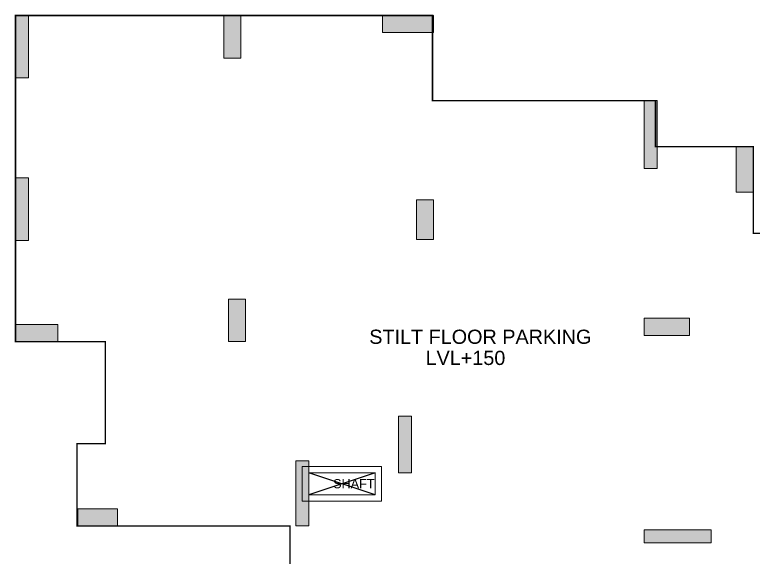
# Model space of a CAD drawing. Header units: millimetres. Extents: x 1363246 to 1691641, y -112430 to 78417.
# Drawn here: x 1374595 to 1387627, y 67428 to 76993 of the extents above; entities that cross this region are included whole.
import ezdxf

# ---------------------------------------------------------------- set-up
doc = ezdxf.new("R2010")
doc.units = ezdxf.units.MM
doc.header["$LTSCALE"] = 500
doc.header["$MEASUREMENT"] = 0
doc.linetypes.add('HIDDEN', pattern=[0.375, 0.25, -0.125])
for name, color, linetype in [('COLUMN', 1, 'Continuous'), ('Cornice', 252, 'Continuous'), ('TEXT-RM NAME', 6, 'Continuous')]:
    doc.layers.add(name, color=color, linetype=linetype)
doc.layers.add('Wall', color=2, linetype='Continuous', lineweight=15)
doc.styles.get("Standard").update_dxf_attribs({"font": 'arial.ttf'})

msp = doc.modelspace()

# ---------------------------------------------------------------- hatches: boundary and pattern name
at = {"layer": 'COLUMN', "lineweight": 20, "true_color": 0x969696}
for points in [[(1374607.4, 76980.1), (1374837.4, 76980.1), (1374837.4, 75880.1), (1374607.4, 75880.1)], [(1378582.4, 76230.1), (1378282.4, 76230.1), (1378282.4, 76980.1), (1378582.4, 76980.1)], [(1381082.4, 76680.1), (1381082.4, 76980.1), (1381982.4, 76980.1), (1381982.4, 76680.1)], [(1385702.4, 75480.1), (1385932.4, 75480.1), (1385932.4, 74280.1), (1385702.4, 74280.1)], [(1387327.4, 73865.3), (1387627.4, 73865.3), (1387627.4, 74665.3), (1387327.4, 74665.3)], [(1374607.4, 74115.1), (1374837.4, 74115.1), (1374837.4, 73015.1), (1374607.4, 73015.1)], [(1381982.4, 73030.1), (1381682.4, 73030.1), (1381682.4, 73730.1), (1381982.4, 73730.1)], [(1378667.4, 71230.1), (1378367.4, 71230.1), (1378367.4, 71980.1), (1378667.4, 71980.1)], [(1386502.4, 71340.3), (1386502.4, 71640.3), (1385702.4, 71640.3), (1385702.4, 71340.3)], [(1374607.4, 71230.1), (1374607.4, 71530.1), (1375357.4, 71530.1), (1375357.4, 71230.1)], [(1381367.4, 68915.1), (1381597.4, 68915.1), (1381597.4, 69915.1), (1381367.4, 69915.1)], [(1379782.4, 67980.1), (1379552.4, 67980.1), (1379552.4, 69130.1), (1379782.4, 69130.1)], [(1375707.4, 67980.1), (1375707.4, 68280.1), (1376407.4, 68280.1), (1376407.4, 67980.1)], [(1386886.7, 67680.3), (1386886.7, 67910.3), (1385702.4, 67910.3), (1385702.4, 67680.3)]]:
    msp.add_hatch(color=252, dxfattribs=at).paths.add_polyline_path(points)

# ---------------------------------------------------------------- linework, layer by layer
at = {"color": 6, "linetype": 'Continuous', "const_width": 25}
msp.add_lwpolyline([(1379452.4, 66570.1), (1379452.4, 67980.1), (1375692.4, 67980.1), (1375692.4, 69430.1), (1376192.4, 69430.1), (1376192.4, 71230.1), (1374607.4, 71230.1), (1374607.4, 76980.1), (1381967.4, 76980.1), (1381967.4, 75480.1), (1385902.4, 75480.3), (1385902.4, 74665.3), (1387627.4, 74665.3), (1387627.4, 73140.3), (1392307.4, 73140.3), (1392307.4, 73260.3), (1398597.4, 73260.3), (1398597.4, 73190.3), (1404897.4, 73190.3), (1404897.4, 73260.3), (1411187.4, 73260.3), (1411187.4, 73140.3), (1415867.4, 73140.3)], dxfattribs=at)
at = {"layer": 'COLUMN', "lineweight": 20}
for points in [[(1374607.4, 76980.1), (1374837.4, 76980.1), (1374837.4, 75880.1), (1374607.4, 75880.1)], [(1378582.4, 76230.1), (1378282.4, 76230.1), (1378282.4, 76980.1), (1378582.4, 76980.1)], [(1381082.4, 76680.1), (1381082.4, 76980.1), (1381982.4, 76980.1), (1381982.4, 76680.1)], [(1385702.4, 75480.1), (1385932.4, 75480.1), (1385932.4, 74280.1), (1385702.4, 74280.1)], [(1387327.4, 73865.3), (1387627.4, 73865.3), (1387627.4, 74665.3), (1387327.4, 74665.3)], [(1374607.4, 74115.1), (1374837.4, 74115.1), (1374837.4, 73015.1), (1374607.4, 73015.1)], [(1381982.4, 73030.1), (1381682.4, 73030.1), (1381682.4, 73730.1), (1381982.4, 73730.1)], [(1378667.4, 71230.1), (1378367.4, 71230.1), (1378367.4, 71980.1), (1378667.4, 71980.1)], [(1386502.4, 71340.3), (1386502.4, 71640.3), (1385702.4, 71640.3), (1385702.4, 71340.3)], [(1374607.4, 71230.1), (1374607.4, 71530.1), (1375357.4, 71530.1), (1375357.4, 71230.1)], [(1381367.4, 68915.1), (1381597.4, 68915.1), (1381597.4, 69915.1), (1381367.4, 69915.1)], [(1379782.4, 67980.1), (1379552.4, 67980.1), (1379552.4, 69130.1), (1379782.4, 69130.1)], [(1375707.4, 67980.1), (1375707.4, 68280.1), (1376407.4, 68280.1), (1376407.4, 67980.1)], [(1386886.7, 67680.3), (1386886.7, 67910.3), (1385702.4, 67910.3), (1385702.4, 67680.3)]]:
    msp.add_lwpolyline(points, close=True, dxfattribs=at)
at = {"layer": 'Cornice', "linetype": 'HIDDEN', "ltscale": 300}
for p, q in [((1380952.4, 68530.1), (1379782.4, 68915.1)), ((1380952.4, 68915.1), (1379782.4, 68530.1))]:
    msp.add_line(p, q, dxfattribs=at)
at = {"layer": 'Wall'}
for points in [[(1381067.4, 69030.1), (1381067.4, 68415.1), (1379667.4, 68415.1), (1379667.4, 69030.1)], [(1380952.4, 68915.1), (1380952.4, 68530.1), (1379782.4, 68530.1), (1379782.4, 68915.1)]]:
    msp.add_lwpolyline(points, close=True, dxfattribs=at)

# ---------------------------------------------------------------- texts
at = {"layer": 'TEXT-RM NAME', "attachment_point": 1}
for s, insert, char_height, width in [('STILT FLOOR PARKING', (1380851, 71440.2), 250, 5857.821), ('LVL+150', (1381844.5, 71067.2), 250, 2928.91), ('\\pi353.18281;SHAFT', (1379859.2, 68804.4), 160, 1424.51)]:
    msp.add_mtext(s, dxfattribs=dict(at, insert=insert, char_height=char_height, width=width))

doc.saveas('drawing.dxf')
